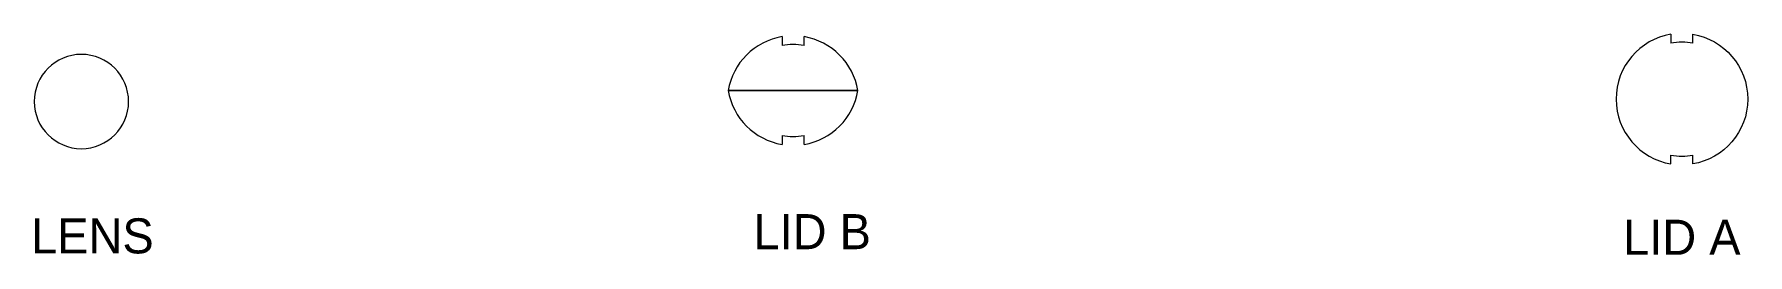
# Model space of a CAD drawing. Header units: inches. Extents: x 100 to 490, y 92 to 142.
import ezdxf

# ---------------------------------------------------------------- set-up
doc = ezdxf.new("R2010")
doc.units = ezdxf.units.IN
doc.header["$MEASUREMENT"] = 0
doc.layers.add('Layer 1', color=7, linetype='Continuous')

# ---------------------------------------------------------------- blocks, each defined once
blk = doc.blocks.new('block 4')
at = {"layer": 'Layer 1', "color": 250, "lineweight": 9}
for points in [[(112.5, -20.21), (112.5, -22.24)], [(117.5, -22.24), (117.5, -20.21)], [(112.5, -49.79), (112.5, -47.76)], [(117.5, -49.79), (117.5, -47.76)]]:
    blk.add_lwpolyline(points, dxfattribs=at)
for points in [[(112.5, -20.21), (105.41, -21.4), (100, -27.57), (100, -35), (100, -42.43), (105.41, -48.6), (112.5, -49.79)], [(117.5, -22.24), (116.69, -22.08), (115.86, -22), (115, -22), (114.14, -22), (113.31, -22.08), (112.5, -22.24)], [(117.5, -20.21), (124.59, -21.4), (130, -27.57), (130, -35), (130, -42.43), (124.59, -48.6), (117.5, -49.79)], [(112.5, -47.76), (113.31, -47.92), (114.14, -48), (115, -48), (115.86, -48), (116.69, -47.92), (117.5, -47.76)]]:
    blk.add_open_spline(points, degree=3, knots=[0, 0, 0, 0, 1, 1, 1, 2, 2, 2, 2], dxfattribs=at)
blk = doc.blocks.new('block 2')
at = {"layer": 'Layer 1'}
blk.add_blockref('block 4', (0, 0), dxfattribs=at)

msp = doc.modelspace()

# ---------------------------------------------------------------- linework, layer by layer
at = {"layer": 'Layer 1', "color": 7, "lineweight": 9}
for points in [[(270.42, 141.72), (270.42, 139.69)], [(275.42, 139.69), (275.42, 141.72)], [(258.13, 129.43), (287.71, 129.43)], [(287.71, 129.43), (258.13, 129.43)], [(270.42, 119.17), (270.42, 117.14)], [(275.42, 117.14), (275.42, 119.17)]]:
    msp.add_lwpolyline(points, dxfattribs=at)
for points in [[(270.42, 141.72), (264.12, 140.65), (259.19, 135.72), (258.13, 129.43)], [(287.71, 129.43), (286.64, 135.72), (281.71, 140.65), (275.42, 141.72)], [(275.42, 139.69), (273.77, 140.01), (272.07, 140.01), (270.42, 139.69)], [(258.13, 129.43), (259.19, 123.13), (264.12, 118.2), (270.42, 117.14)], [(275.42, 117.14), (281.71, 118.2), (286.64, 123.13), (287.71, 129.43)], [(270.42, 119.17), (272.07, 118.85), (273.77, 118.85), (275.42, 119.17)]]:
    msp.add_open_spline(points, degree=3, dxfattribs=at)
at = {"layer": 'Layer 1', "color": 250, "lineweight": 9}
msp.add_open_spline([(121.5, 126.92), (121.5, 120.98), (116.69, 116.17), (110.75, 116.17), (104.81, 116.17), (100, 120.98), (100, 126.92), (100, 132.85), (104.81, 137.67), (110.75, 137.67), (116.69, 137.67), (121.5, 132.85), (121.5, 126.92)], degree=3, knots=[0, 0, 0, 0, 1, 1, 1, 2, 2, 2, 3, 3, 3, 4, 4, 4, 4], dxfattribs=at)

# ---------------------------------------------------------------- block references
at = {"layer": 'Layer 1'}
msp.add_blockref('block 2', (360.47, 162.48), dxfattribs=at)

# ---------------------------------------------------------------- texts
at = {"char_height": 8, "attachment_point": 1}
for s, heights, insert in [('LENS', [0], (99.27, 100.28)), ('LID B', [0], (263.91, 101.24)), ('LID A', [3.41], (462.08, 99.97))]:
    msp.add_mtext_dynamic_manual_height_columns(s, width=43.1439, gutter_width=1, heights=heights, dxfattribs=dict(at, insert=insert))

doc.saveas('drawing.dxf')
